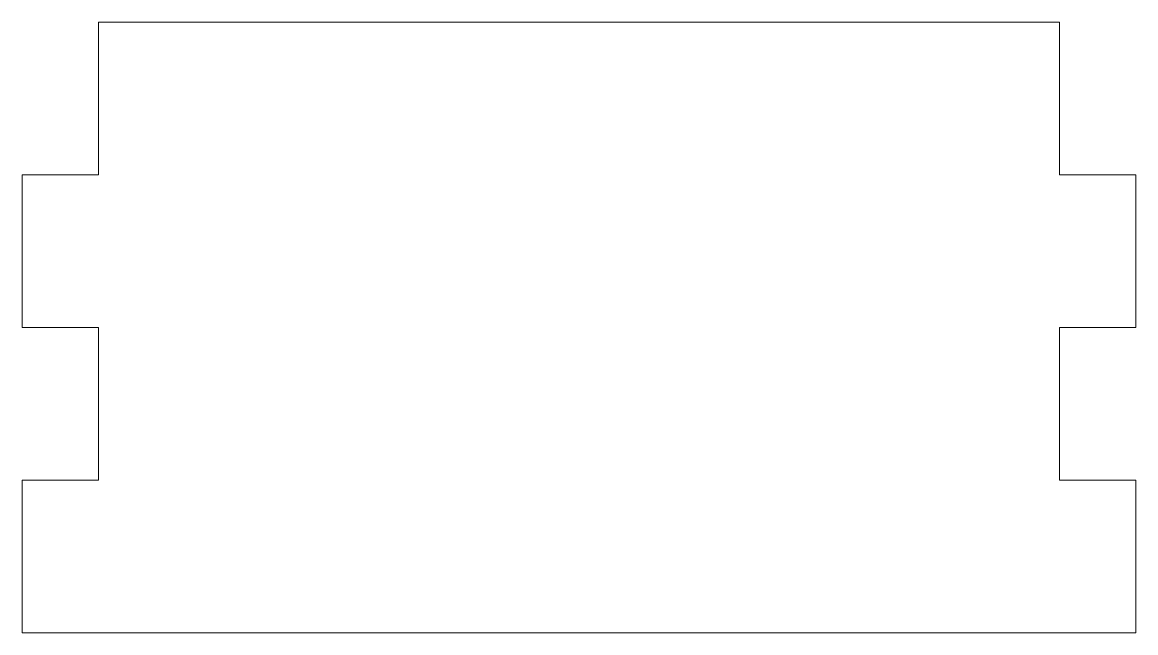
# Model space of a CAD drawing. Header units: inches. Extents: x 0 to 1.82, y 0 to 1.
import ezdxf

# ---------------------------------------------------------------- set-up
doc = ezdxf.new("R2010")
doc.units = ezdxf.units.IN
doc.header["$MEASUREMENT"] = 0

msp = doc.modelspace()

# ---------------------------------------------------------------- linework, layer by layer
at = {"color": 7, "linetype": 'Continuous', "lineweight": 15}
for p, q in [((0.125, 1), (0.125, 0.75)), ((1.6998, 1), (0.125, 1)), ((1.6998, 0.75), (1.6998, 1)), ((0, 0.75), (0, 0.5)), ((0.125, 0.75), (0, 0.75)), ((1.8248, 0.75), (1.6998, 0.75)), ((1.8248, 0.5), (1.8248, 0.75)), ((0, 0.5), (0.125, 0.5)), ((0.125, 0.5), (0.125, 0.25)), ((1.6998, 0.5), (1.8248, 0.5)), ((1.6998, 0.25), (1.6998, 0.5)), ((0, 0.25), (0, 0)), ((0.125, 0.25), (0, 0.25)), ((1.8248, 0.25), (1.6998, 0.25)), ((1.8248, 0), (1.8248, 0.25)), ((0, 0), (1.8248, 0))]:
    msp.add_line(p, q, dxfattribs=at)

doc.saveas('drawing.dxf')
